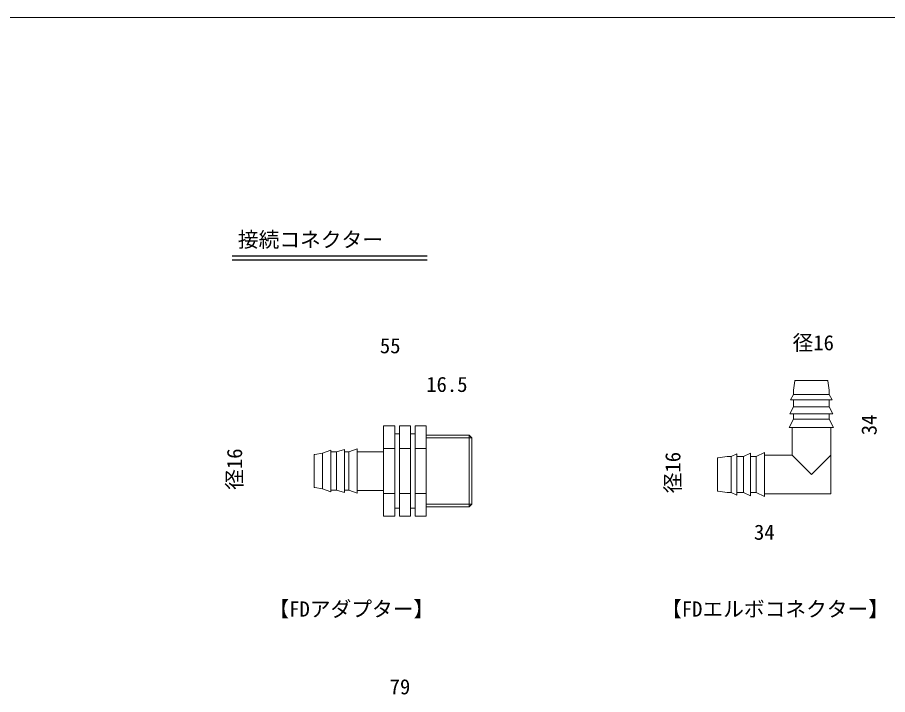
# Model space of a CAD drawing. Units: millimetres, scale not verified. Extents: x -6581 to 4035, y -1763 to 3972.
# Drawn here: x -2238 to -978, y -615 to 365 of the extents above; entities that cross this region are included whole.
import ezdxf
from ezdxf.enums import TextEntityAlignment as Align

# ---------------------------------------------------------------- set-up
doc = ezdxf.new("R2010")
doc.units = ezdxf.units.MM
doc.header["$LTSCALE"] = 2
for name, color, linetype, lineweight in [('8-1_buhin', 2, 'Continuous', 18), ('8-3_sunpo', 7, 'Continuous', 20), ('8-5_moji', 7, 'Continuous', 18), ('8-6__E-2_WAKU', 7, 'Continuous', 18)]:
    doc.layers.add(name, color=color, linetype=linetype, lineweight=lineweight)
doc.styles.add('ＭＳ ゴシック', font='')
doc.styles.get('ＭＳ ゴシック').set_extended_font_data('MS Gothic')

msp = doc.modelspace()

# ---------------------------------------------------------------- linework, layer by layer
at = {"layer": '8-1_buhin'}
for p, q in [((-1114.451, -174.028), (-1112.549, -160.714)), ((-1111.757, -160.028), (-1065.341, -160.028)), ((-1062.647, -174.028), (-1064.549, -160.714)), ((-1114.451, -180.028), (-1114.451, -174.028)), ((-1062.647, -180.028), (-1062.647, -174.028)), ((-1114.451, -180.028), (-1118.549, -188.028)), ((-1118.549, -188.028), (-1058.549, -188.028)), ((-1114.549, -198.028), (-1114.549, -188.028)), ((-1114.451, -180.028), (-1062.647, -180.028)), ((-1062.647, -180.028), (-1058.549, -188.028)), ((-1062.549, -198.028), (-1062.549, -188.028)), ((-1114.549, -198.028), (-1119.549, -208.028)), ((-1114.549, -198.028), (-1062.549, -198.028)), ((-1062.549, -198.028), (-1057.549, -208.028)), ((-1119.549, -208.028), (-1057.549, -208.028)), ((-1114.549, -216.028), (-1114.549, -208.028)), ((-1062.549, -216.028), (-1062.549, -208.028)), ((-1114.549, -216.028), (-1062.549, -216.028)), ((-1062.549, -216.028), (-1056.549, -228.028)), ((-1684.814, -237.291), (-1691.614, -237.291)), ((-1662.014, -237.291), (-1668.814, -237.291)), ((-1584.014, -239.021), (-1646.014, -239.021)), ((-1580.014, -243.021), (-1584.014, -239.021)), ((-1584.014, -239.021), (-1584.014, -343.021)), ((-1116.549, -268.028), (-1116.549, -228.028)), ((-1060.549, -324.028), (-1060.549, -228.028)), ((-1580.014, -243.021), (-1646.014, -243.021)), ((-1580.014, -243.021), (-1580.014, -339.021)), ((-1796.014, -265.119), (-1784.014, -261.021)), ((-1784.014, -261.021), (-1784.014, -321.021)), ((-1776.014, -263.421), (-1784.014, -263.421)), ((-1776.014, -263.421), (-1764.014, -260.021)), ((-1776.014, -263.421), (-1776.014, -318.621)), ((-1764.014, -260.021), (-1764.014, -322.021)), ((-1758.014, -263.421), (-1764.014, -263.421)), ((-1758.014, -263.421), (-1758.014, -318.621)), ((-1707.614, -263.021), (-1746.014, -263.021)), ((-1691.614, -258.385), (-1707.614, -258.385)), ((-1668.814, -258.385), (-1684.814, -258.385)), ((-1646.014, -258.385), (-1662.014, -258.385)), ((-1808.014, -267.813), (-1808.014, -314.229)), ((-1796.014, -265.119), (-1807.327, -267.021)), ((-1796.014, -265.119), (-1796.014, -316.923)), ((-1224.549, -272.819), (-1224.549, -319.236)), ((-1210.549, -270.126), (-1223.862, -272.028)), ((-1204.549, -270.126), (-1210.549, -270.126)), ((-1204.549, -270.126), (-1196.549, -266.028)), ((-1204.549, -270.126), (-1204.549, -321.929)), ((-1196.549, -266.028), (-1196.549, -326.028)), ((-1186.549, -270.028), (-1196.549, -270.028)), ((-1186.549, -270.028), (-1176.549, -265.028)), ((-1186.549, -270.028), (-1186.549, -322.028)), ((-1176.549, -265.028), (-1176.549, -327.028)), ((-1168.549, -270.028), (-1176.549, -270.028)), ((-1168.549, -270.028), (-1168.549, -322.028)), ((-1116.549, -268.028), (-1156.549, -268.028)), ((-1088.549, -296.028), (-1116.549, -268.028)), ((-1060.549, -268.028), (-1088.549, -296.028)), ((-1796.014, -316.923), (-1807.327, -315.021)), ((-1796.014, -316.923), (-1784.014, -321.021)), ((-1776.014, -318.621), (-1784.014, -318.621)), ((-1776.014, -318.621), (-1764.014, -322.021)), ((-1758.014, -318.621), (-1764.014, -318.621)), ((-1758.014, -318.621), (-1746.014, -323.021)), ((-1746.014, -319.021), (-1707.614, -319.021)), ((-1691.614, -323.658), (-1707.614, -323.658)), ((-1668.814, -323.658), (-1684.814, -323.658)), ((-1646.014, -323.658), (-1662.014, -323.658)), ((-1210.549, -321.929), (-1223.862, -320.028)), ((-1204.549, -321.929), (-1210.549, -321.929)), ((-1204.549, -321.929), (-1196.549, -326.028)), ((-1186.549, -322.028), (-1196.549, -322.028)), ((-1186.549, -322.028), (-1176.549, -327.028)), ((-1168.549, -322.028), (-1176.549, -322.028)), ((-1168.549, -322.028), (-1156.549, -328.028)), ((-1060.549, -324.028), (-1156.549, -324.028)), ((-1580.014, -339.021), (-1646.014, -339.021)), ((-1580.014, -339.021), (-1584.014, -343.021)), ((-1684.814, -344.752), (-1691.614, -344.752)), ((-1662.014, -344.752), (-1668.814, -344.752)), ((-1584.014, -343.021), (-1646.014, -343.021))]:
    msp.add_line(p, q, dxfattribs=at)
for points in [[(-1707.614, -225.748), (-1691.614, -225.748), (-1691.614, -356.295), (-1707.614, -356.295)], [(-1684.814, -225.748), (-1668.814, -225.748), (-1668.814, -356.295), (-1684.814, -356.295)], [(-1662.014, -225.748), (-1646.014, -225.748), (-1646.014, -356.295), (-1662.014, -356.295)]]:
    msp.add_lwpolyline(points, close=True, dxfattribs=at)
for points in [[(-1114.549, -216.028), (-1120.549, -228.028), (-1056.549, -228.028)], [(-1758.014, -263.421), (-1746.014, -259.021), (-1746.014, -323.021)], [(-1168.549, -270.028), (-1156.549, -264.028), (-1156.549, -328.028)]]:
    msp.add_lwpolyline(points, dxfattribs=at)
for centre, start, end in [((-1111.757, -160.828), 90, 171.8699), ((-1065.341, -160.828), 8.1301, 90), ((-1807.214, -267.813), 98.1301, 180), ((-1223.749, -272.819), 98.1301, 180), ((-1807.214, -314.229), 180, 261.8699), ((-1223.749, -319.236), 180, 261.8699)]:
    msp.add_arc(centre, 0.8, start, end, dxfattribs=at)
at = {"layer": '8-5_moji', "color": 4, "lineweight": 30}
for p, q in [((-1927.039, 20.583), (-1644.402, 20.583)), ((-1927.039, 14.619), (-1644.402, 14.619))]:
    msp.add_line(p, q, dxfattribs=at)
at = {"layer": '8-6__E-2_WAKU'}
msp.add_line((-3965.481, 365.439), (4034.519, 365.439), dxfattribs=at)

# ---------------------------------------------------------------- texts
at = {"layer": '8-3_sunpo', "style": 'ＭＳ ゴシック'}
for s, p in [('55', (-1713.04, -127.219)), ('径16', (-1115.778, -122.896)), ('16.5', (-1646.014, -183.161)), ('34', (-1171.614, -397.139)), ('79', (-1698.93, -620.785))]:
    msp.add_text(s, height=21.99, dxfattribs=at).set_placement(p, align=Align.BOTTOM_LEFT)
for s, p in [('34', (-987.437, -239.261)), ('径16', (-1905.823, -318.25)), ('径16', (-1271.447, -323.256))]:
    msp.add_text(s, height=21.99, rotation=90, dxfattribs=at).set_placement(p, align=Align.BOTTOM_LEFT)
at = {"layer": '8-5_moji', "style": 'ＭＳ ゴシック'}
for s, p in [('接続コネクター', (-1918.523, 26.295)), ('【FDアダプター】', (-1874.33, -508.295)), ('【FDエルボコネクター】', (-1306.083, -508.295))]:
    msp.add_text(s, height=21.99, dxfattribs=at).set_placement(p, align=Align.BOTTOM_LEFT)

doc.saveas('drawing.dxf')
